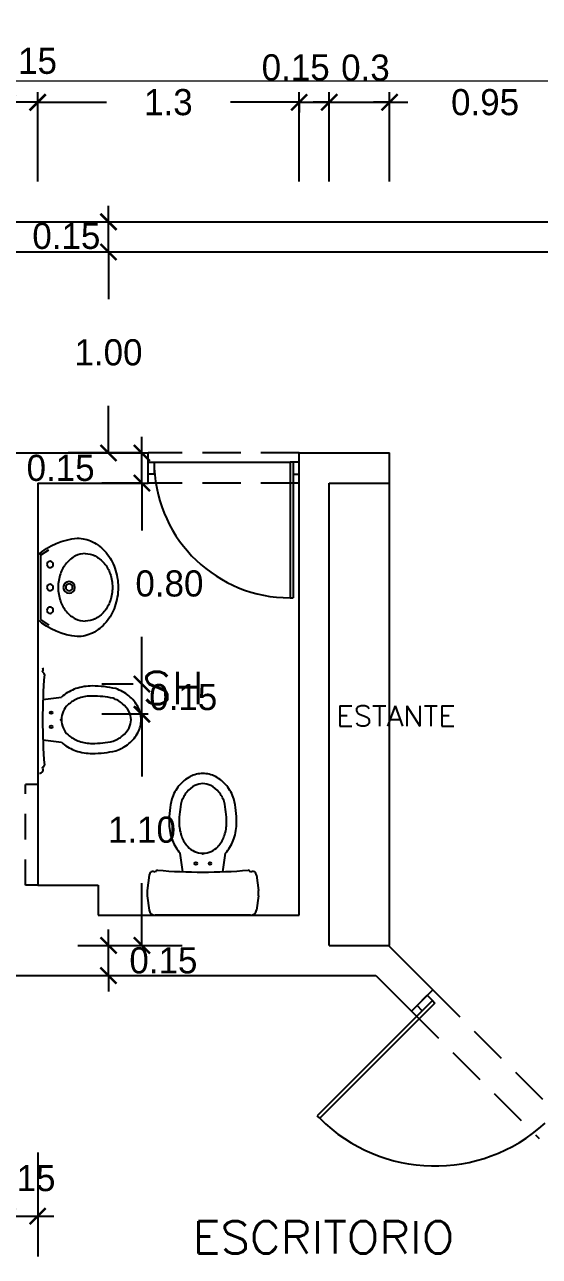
# Model space of a CAD drawing. Header units: millimetres. Extents: x 223 to 336, y 70 to 139.
# Drawn here: x 319.22 to 321.78, y 130.02 to 136.14 of the extents above; entities that cross this region are included whole.
import ezdxf

# ---------------------------------------------------------------- set-up
doc = ezdxf.new("R2010")
doc.units = ezdxf.units.MM
doc.linetypes.add('HIDDEN', pattern=[9.525, 6.35, -3.175])
doc.layers.add('COTAS', color=3, linetype='Continuous', lineweight=9)
for name, color, linetype in [('MUEBLES', 253, 'Continuous'), ('MUROS', 5, 'Continuous'), ('pisos', 8, 'Continuous'), ('PROYECCIONES', 6, 'HIDDEN'), ('PUERTAS', 2, 'Continuous'), ('TEXTOS', 4, 'Continuous')]:
    doc.layers.add(name, color=color, linetype=linetype)
doc.styles.add('ROMANS', font='romans.shx', dxfattribs={"height": 0.05})
doc.dimstyles.new('ISO-25', dxfattribs={"dimtxt": 0.13, "dimasz": 0.08, "dimexe": 0.2, "dimexo": 0.2, "dimgap": 0.2, "dimtad": 0, "dimtih": 1, "dimtoh": 1, "dimdec": 3, "dimdsep": 46, "dimtxsty": 'Standard', "dimblk": 'ARCHTICK', "dimcen": 3, "dimadec": 0, "dimazin": 0, "dimtfac": 1, "dimtdec": 3, "dimtmove": 0, "dimatfit": 3, "dimldrblk": 'ARCHTICK', "dimfxl": 1, "dimarcsym": 0})

# ---------------------------------------------------------------- blocks, each defined once
blk = doc.blocks.new('_ARCHTICK')
at = {"color": 0, "linetype": 'ByBlock', "const_width": 0.15}
blk.add_lwpolyline([(-0.5, -0.5), (0.5, 0.5)], dxfattribs=at)
blk = doc.blocks.new('*D321')
at = {"layer": 'COTAS', "color": 0, "lineweight": -2, "ltscale": 0.05, "transparency": 16777216}
for p, q in [((298.2851, 135.3628), (298.2851, 136.9133)), ((334.345, 135.3628), (334.345, 136.9133)), ((298.2851, 136.8633), (315.8659, 136.8633)), ((334.345, 136.8633), (316.7642, 136.8633))]:
    blk.add_line(p, q, dxfattribs=at)
at = {"layer": 'Defpoints', "color": 0, "ltscale": 0.05, "transparency": 16777216}
for p in [(298.2851, 136.8633), (298.2851, 135.1628), (334.345, 135.1628)]:
    blk.add_point(p, dxfattribs=at)
at = {"layer": 'COTAS', "color": 0, "lineweight": -2, "ltscale": 0.05, "transparency": 16777216, "xscale": 0.08, "yscale": 0.08, "zscale": 0.08, "rotation": 180}
blk.add_blockref('_ARCHTICK', (298.2851, 136.8633), dxfattribs=at)
at = {"layer": 'COTAS', "color": 0, "lineweight": -2, "ltscale": 0.05, "transparency": 16777216, "xscale": 0.08, "yscale": 0.08, "zscale": 0.08}
blk.add_blockref('_ARCHTICK', (334.345, 136.8633), dxfattribs=at)
at = {"layer": 'COTAS', "color": 0, "ltscale": 0.05, "transparency": 16777216, "insert": (316.315, 136.8633), "char_height": 0.13, "attachment_point": 5}
blk.add_mtext('36.06', dxfattribs=at)
blk = doc.blocks.new('*D412')
at = {"layer": 'COTAS', "color": 0, "lineweight": -2, "ltscale": 0.05, "transparency": 16777216}
for p, q in [((319.7989, 132.8628), (319.7989, 132.9428)), ((319.7556, 132.8628), (319.5989, 132.8628)), ((319.7989, 132.7128), (319.7989, 132.8628)), ((319.7989, 132.7128), (319.7989, 132.8628)), ((319.8306, 132.7128), (319.5989, 132.7128)), ((319.7989, 132.7128), (319.7989, 132.6328))]:
    blk.add_line(p, q, dxfattribs=at)
at = {"layer": 'Defpoints', "color": 0, "ltscale": 0.05, "transparency": 16777216}
for p in [(319.7989, 132.8628), (319.9556, 132.8628), (320.0306, 132.7128)]:
    blk.add_point(p, dxfattribs=at)
at = {"layer": 'COTAS', "color": 0, "lineweight": -2, "ltscale": 0.05, "transparency": 16777216, "xscale": 0.08, "yscale": 0.08, "zscale": 0.08}
for p, rotation in [((319.7989, 132.8628), 270), ((319.7989, 132.7128), 90)]:
    blk.add_blockref('_ARCHTICK', p, dxfattribs=dict(at, rotation=rotation))
at = {"layer": 'COTAS', "color": 0, "ltscale": 0.05, "transparency": 16777216, "insert": (320.0045, 132.7976), "char_height": 0.13, "attachment_point": 5}
blk.add_mtext('0.15', dxfattribs=at)
blk = doc.blocks.new('*D407')
at = {"layer": 'COTAS', "color": 0, "lineweight": -2, "ltscale": 0.05, "transparency": 16777216}
for p, q in [((319.7969, 133.8628), (319.5989, 133.8628)), ((319.7989, 133.8628), (319.7989, 133.6278)), ((319.7989, 132.8628), (319.7989, 133.0978)), ((319.7556, 132.8628), (319.5989, 132.8628))]:
    blk.add_line(p, q, dxfattribs=at)
at = {"layer": 'Defpoints', "color": 0, "ltscale": 0.05, "transparency": 16777216}
for p in [(319.7989, 133.8628), (319.9969, 133.8628), (319.9556, 132.8628)]:
    blk.add_point(p, dxfattribs=at)
at = {"layer": 'COTAS', "color": 0, "lineweight": -2, "ltscale": 0.05, "transparency": 16777216, "xscale": 0.08, "yscale": 0.08, "zscale": 0.08}
for p, rotation in [((319.7989, 133.8628), 90), ((319.7989, 132.8628), 270)]:
    blk.add_blockref('_ARCHTICK', p, dxfattribs=dict(at, rotation=rotation))
at = {"layer": 'COTAS', "color": 0, "ltscale": 0.05, "transparency": 16777216, "insert": (319.9357, 133.3628), "char_height": 0.13, "attachment_point": 5}
blk.add_mtext('0.80', dxfattribs=at)
blk = doc.blocks.new('Waters02')
for p, q in [((-0.2369, 0), (0, 0)), ((0, 0), (0.2369, 0)), ((0.2369, 0), (0, 0)), ((-0.2763, -0.0968), (-0.2666, -0.0259)), ((0.2763, -0.0968), (0.2666, -0.0259)), ((-0.2665, -0.1989), (-0.2764, -0.1232)), ((0.2665, -0.1989), (0.2764, -0.1232)), ((-0.0999, -0.2168), (-0.1124, -0.3084)), ((0.1001, -0.2168), (0.1123, -0.3084))]:
    blk.add_line(p, q)
for points in [[(-0.1124, -0.3084, 0.013963), (-0.1187, -0.3158, 0.089637), (-0.1546, -0.3811, 0.081306), (-0.1679, -0.462, 0.056545), (-0.1546, -0.5792, 0.089637), (-0.1187, -0.6444, 0.104644), (-0.0624, -0.69, 0.118458), (0, -0.705, 0.108474)], [(-0.0754, -0.3421, 0.013963), (-0.0799, -0.3474, 0.089637), (-0.1073, -0.397, 0.081306), (-0.1179, -0.462, 0.055176), (-0.1065, -0.5655, 0.085892), (-0.0799, -0.6129, 0.104644), (-0.0397, -0.6455, 0.118458), (0, -0.655, 0.118458)], [(0, -0.705, 0.118458), (0.0624, -0.69, 0.104644), (0.1187, -0.6444, 0.089637), (0.1546, -0.5792, 0.056545), (0.1679, -0.462, 0.081306), (0.1546, -0.3811, 0.089637), (0.1187, -0.3158, 0.014084), (0.1123, -0.3084, 0.108474)], [(0, -0.655, 0.118458), (0.0397, -0.6455, 0.104644), (0.0799, -0.6129, 0.085892), (0.1065, -0.5655, 0.055176), (0.1179, -0.462, 0.081306), (0.1073, -0.397, 0.089637), (0.0799, -0.3474, 0.014084), (0.0753, -0.342, 0.014084)]]:
    blk.add_lwpolyline(points, format="xyb")
for centre in [(-0.0351, -0.2578), (0.0352, -0.2578)]:
    blk.add_circle(centre, 0.00635)
for centre, radius, start, end in [((-0.2369, -0.03), 0.03, 90, 172.23483), ((0.2369, -0.03), 0.03, 7.76517, 90), ((-0.1772, -0.1103), 0.1, 172.23483, 187.43141), ((0.1772, -0.1103), 0.1, 352.56859, 7.76517), ((-0.2368, -0.195), 0.03, 187.43141, 224.95324), ((-0.2492, -0.1825), 0.0348, 255.42526, 291.0227), ((-0.223, -0.2095), 0.0148, 201.68967, 259.56391), ((0.0001, -3.0244), 2.8094, 90.00157, 94.60914), ((0.0001, -3.0244), 2.8094, 85.39307, 90.00157), ((-0.0001, -3.0244), 2.8094, 85.39086, 89.99843), ((0.223, -0.2095), 0.0148, 280.43609, 338.31033), ((0.2492, -0.1825), 0.0348, 248.9773, 284.57474), ((0.2368, -0.195), 0.03, 315.04676, 352.56859), ((0, -0.4116), 0.1025, 42.73136, 137.3026)]:
    blk.add_arc(centre, radius, start, end)
blk.add_point((0, -0.305))
blk = doc.blocks.new('*D406')
at = {"layer": 'COTAS', "color": 0, "lineweight": -2, "ltscale": 0.05, "transparency": 16777216}
for p, q in [((319.8306, 132.7128), (319.5989, 132.7128)), ((319.7989, 132.7128), (319.7989, 132.4028)), ((319.7989, 131.5628), (319.7989, 131.8728)), ((319.4806, 131.5628), (319.9989, 131.5628))]:
    blk.add_line(p, q, dxfattribs=at)
at = {"layer": 'Defpoints', "color": 0, "ltscale": 0.05, "transparency": 16777216}
for p in [(319.7989, 132.7128), (320.0306, 132.7128), (319.2806, 131.5628)]:
    blk.add_point(p, dxfattribs=at)
at = {"layer": 'COTAS', "color": 0, "lineweight": -2, "ltscale": 0.05, "transparency": 16777216, "xscale": 0.08, "yscale": 0.08, "zscale": 0.08}
for p, rotation in [((319.7989, 132.7128), 90), ((319.7989, 131.5628), 270)]:
    blk.add_blockref('_ARCHTICK', p, dxfattribs=dict(at, rotation=rotation))
at = {"layer": 'COTAS', "color": 0, "ltscale": 0.05, "transparency": 16777216, "insert": (319.7989, 132.1378), "char_height": 0.13, "attachment_point": 5}
blk.add_mtext('1.10', dxfattribs=at)
blk = doc.blocks.new('*D405')
at = {"layer": 'COTAS', "color": 0, "lineweight": -2, "ltscale": 0.05, "transparency": 16777216}
for p, q in [((319.6327, 131.5628), (319.6327, 131.6428)), ((319.4806, 131.5628), (319.8327, 131.5628)), ((319.6327, 131.4128), (319.6327, 131.5628)), ((319.6327, 131.4128), (319.6327, 131.5628)), ((319.4806, 131.4128), (319.8327, 131.4128)), ((319.6327, 131.4128), (319.6327, 131.3328))]:
    blk.add_line(p, q, dxfattribs=at)
at = {"layer": 'Defpoints', "color": 0, "ltscale": 0.05, "transparency": 16777216}
for p in [(319.2806, 131.5628), (319.6327, 131.5628), (319.2806, 131.4128)]:
    blk.add_point(p, dxfattribs=at)
at = {"layer": 'COTAS', "color": 0, "lineweight": -2, "ltscale": 0.05, "transparency": 16777216, "xscale": 0.08, "yscale": 0.08, "zscale": 0.08}
for p, rotation in [((319.6327, 131.5628), 270), ((319.6327, 131.4128), 90)]:
    blk.add_blockref('_ARCHTICK', p, dxfattribs=dict(at, rotation=rotation))
at = {"layer": 'COTAS', "color": 0, "ltscale": 0.05, "transparency": 16777216, "insert": (319.9057, 131.4878), "char_height": 0.13, "attachment_point": 5}
blk.add_mtext('0.15', dxfattribs=at)
blk = doc.blocks.new('*D451')
at = {"layer": 'COTAS', "color": 0, "lineweight": -2, "ltscale": 0.05, "transparency": 16777216}
for p, q in [((319.2806, 130.5321), (319.2806, 130.0158)), ((319.1306, 130.5128), (319.1306, 130.0158)), ((319.1306, 130.2158), (319.0506, 130.2158)), ((319.1306, 130.2158), (319.2806, 130.2158)), ((319.2806, 130.2158), (319.3606, 130.2158))]:
    blk.add_line(p, q, dxfattribs=at)
at = {"layer": 'Defpoints', "color": 0, "ltscale": 0.05, "transparency": 16777216}
for p in [(319.1306, 130.7128), (319.2806, 130.7321), (319.2806, 130.2158)]:
    blk.add_point(p, dxfattribs=at)
at = {"layer": 'COTAS', "color": 0, "lineweight": -2, "ltscale": 0.05, "transparency": 16777216, "xscale": 0.08, "yscale": 0.08, "zscale": 0.08}
blk.add_blockref('_ARCHTICK', (319.1306, 130.2158), dxfattribs=at)
at = {"layer": 'COTAS', "color": 0, "lineweight": -2, "ltscale": 0.05, "transparency": 16777216, "xscale": 0.08, "yscale": 0.08, "zscale": 0.08, "rotation": 180}
blk.add_blockref('_ARCHTICK', (319.2806, 130.2158), dxfattribs=at)
at = {"layer": 'COTAS', "color": 0, "ltscale": 0.05, "transparency": 16777216, "insert": (319.1997, 130.4044), "char_height": 0.13, "attachment_point": 5}
blk.add_mtext('0.15', dxfattribs=at)
blk = doc.blocks.new('*D436')
at = {"layer": 'COTAS', "color": 0, "lineweight": -2, "ltscale": 0.05, "transparency": 16777216}
for p, q in [((319.2806, 135.7074), (319.2806, 135.8074)), ((319.2806, 135.7574), (319.6223, 135.7574)), ((320.5806, 135.7574), (320.239, 135.7574)), ((320.5806, 135.7574), (320.5806, 135.7074))]:
    blk.add_line(p, q, dxfattribs=at)
at = {"layer": 'Defpoints', "color": 0, "ltscale": 0.05, "transparency": 16777216}
for p in [(320.5806, 135.9574), (320.5806, 135.7574), (319.2806, 135.5074)]:
    blk.add_point(p, dxfattribs=at)
at = {"layer": 'COTAS', "color": 0, "lineweight": -2, "ltscale": 0.05, "transparency": 16777216, "xscale": 0.08, "yscale": 0.08, "zscale": 0.08, "rotation": 180}
blk.add_blockref('_ARCHTICK', (319.2806, 135.7574), dxfattribs=at)
at = {"layer": 'COTAS', "color": 0, "lineweight": -2, "ltscale": 0.05, "transparency": 16777216, "xscale": 0.08, "yscale": 0.08, "zscale": 0.08}
blk.add_blockref('_ARCHTICK', (320.5806, 135.7574), dxfattribs=at)
at = {"layer": 'COTAS', "color": 0, "ltscale": 0.05, "transparency": 16777216, "insert": (319.9306, 135.7574), "char_height": 0.13, "attachment_point": 5}
blk.add_mtext('1.3', dxfattribs=at)
blk = doc.blocks.new('*D411')
at = {"layer": 'COTAS', "color": 0, "lineweight": -2, "ltscale": 0.05, "transparency": 16777216}
for p, q in [((319.1306, 135.3627), (319.1306, 135.8074)), ((319.2806, 135.3627), (319.2806, 135.8074)), ((319.1306, 135.7574), (319.0506, 135.7574)), ((319.2806, 135.7574), (319.1306, 135.7574)), ((319.2806, 135.7574), (319.3606, 135.7574))]:
    blk.add_line(p, q, dxfattribs=at)
at = {"layer": 'Defpoints', "color": 0, "ltscale": 0.05, "transparency": 16777216}
for p in [(319.1306, 135.7574), (319.1306, 135.1627), (319.2806, 135.1627)]:
    blk.add_point(p, dxfattribs=at)
at = {"layer": 'COTAS', "color": 0, "lineweight": -2, "ltscale": 0.05, "transparency": 16777216, "xscale": 0.08, "yscale": 0.08, "zscale": 0.08}
blk.add_blockref('_ARCHTICK', (319.1306, 135.7574), dxfattribs=at)
at = {"layer": 'COTAS', "color": 0, "lineweight": -2, "ltscale": 0.05, "transparency": 16777216, "xscale": 0.08, "yscale": 0.08, "zscale": 0.08, "rotation": 180}
blk.add_blockref('_ARCHTICK', (319.2806, 135.7574), dxfattribs=at)
at = {"layer": 'COTAS', "color": 0, "ltscale": 0.05, "transparency": 16777216, "insert": (319.2073, 135.963), "char_height": 0.13, "attachment_point": 5}
blk.add_mtext('0.15', dxfattribs=at)
blk = doc.blocks.new('Lavats14')
for p, q in [((-0.16, 0), (0.16, 0)), ((-0.16, -0.014), (-0.1871, -0.0546)), ((-0.16, -0.014), (0.16, -0.014)), ((0.16, -0.014), (0.1871, -0.0546))]:
    blk.add_line(p, q)
for points in [[(-0.1679, -0.2366, -0.115976), (-0.1565, -0.1883, -0.104098), (-0.1206, -0.1429, -0.090776), (-0.0674, -0.113, -0.083177), (0, -0.1017, -0.083177), (0.0674, -0.113, -0.090776), (0.1206, -0.1429, -0.104098), (0.1565, -0.1883, -0.115976), (0.1679, -0.2366, -0.115976)], [(-0.245, -0.1961, 0.115976), (-0.2271, -0.2721, 0.104098), (-0.1732, -0.3402, 0.090776), (-0.0957, -0.3839, 0.083177), (0, -0.4, 0.083177), (0.0957, -0.3839, 0.090776), (0.1732, -0.3402, 0.104098), (0.2271, -0.2721, 0.115976), (0.245, -0.1961, 0.115976)], [(-0.1679, -0.2366, 0.115976), (-0.1565, -0.285, 0.104098), (-0.1206, -0.3304, 0.090776), (-0.0674, -0.3603, 0.083177), (0, -0.3716, 0.083177), (0.0674, -0.3603, 0.090776), (0.1206, -0.3304, 0.104098), (0.1565, -0.285, 0.115976), (0.1679, -0.2366, 0.115976)]]:
    blk.add_lwpolyline(points, format="xyb")
for centre, radius in [((-0.1144, -0.0613), 0.016), ((0, -0.0613), 0.016), ((0.1138, -0.0613), 0.016), ((0, -0.1564), 0.029), ((0, -0.1564), 0.0172)]:
    blk.add_circle(centre, radius)
for centre, start, end in [((0.0997, -0.229), 138.58883, 174.53727), ((-0.0997, -0.229), 5.46273, 41.41117)]:
    blk.add_arc(centre, 0.3463, start, end)
blk = doc.blocks.new('*D410')
at = {"layer": 'COTAS', "color": 0, "lineweight": -2, "ltscale": 0.05, "transparency": 16777216}
for p, q in [((319.6327, 135.1628), (319.6327, 135.2428)), ((319.595, 135.1628), (319.8327, 135.1628)), ((319.6327, 135.0128), (319.6327, 135.1628)), ((319.6327, 135.0128), (319.6327, 135.1628)), ((319.595, 135.0128), (319.8327, 135.0128)), ((319.6327, 135.0128), (319.6327, 134.9328))]:
    blk.add_line(p, q, dxfattribs=at)
at = {"layer": 'Defpoints', "color": 0, "ltscale": 0.05, "transparency": 16777216}
for p in [(319.395, 135.1628), (319.6327, 135.1628), (319.395, 135.0128)]:
    blk.add_point(p, dxfattribs=at)
at = {"layer": 'COTAS', "color": 0, "lineweight": -2, "ltscale": 0.05, "transparency": 16777216, "xscale": 0.08, "yscale": 0.08, "zscale": 0.08}
for p, rotation in [((319.6327, 135.1628), 270), ((319.6327, 135.0128), 90)]:
    blk.add_blockref('_ARCHTICK', p, dxfattribs=dict(at, rotation=rotation))
at = {"layer": 'COTAS', "color": 0, "ltscale": 0.05, "transparency": 16777216, "insert": (319.4231, 135.092), "char_height": 0.13, "attachment_point": 5}
blk.add_mtext('0.15', dxfattribs=at)
blk = doc.blocks.new('*D409')
at = {"layer": 'COTAS', "color": 0, "lineweight": -2, "ltscale": 0.05, "transparency": 16777216}
for p, q in [((319.595, 135.0128), (319.8327, 135.0128)), ((319.6327, 135.0128), (319.6327, 134.7778)), ((319.6327, 134.0128), (319.6327, 134.2478)), ((319.6306, 134.0128), (319.4327, 134.0128))]:
    blk.add_line(p, q, dxfattribs=at)
at = {"layer": 'Defpoints', "color": 0, "ltscale": 0.05, "transparency": 16777216}
for p in [(319.395, 135.0128), (319.6327, 135.0128), (319.8306, 134.0128)]:
    blk.add_point(p, dxfattribs=at)
at = {"layer": 'COTAS', "color": 0, "lineweight": -2, "ltscale": 0.05, "transparency": 16777216, "xscale": 0.08, "yscale": 0.08, "zscale": 0.08}
for p, rotation in [((319.6327, 135.0128), 90), ((319.6327, 134.0128), 270)]:
    blk.add_blockref('_ARCHTICK', p, dxfattribs=dict(at, rotation=rotation))
at = {"layer": 'COTAS', "color": 0, "ltscale": 0.05, "transparency": 16777216, "insert": (319.6327, 134.5128), "char_height": 0.13, "attachment_point": 5}
blk.add_mtext('1.00', dxfattribs=at)
blk = doc.blocks.new('*D408')
at = {"layer": 'COTAS', "color": 0, "lineweight": -2, "ltscale": 0.05, "transparency": 16777216}
for p, q in [((319.7989, 134.0128), (319.7989, 134.0928)), ((319.7969, 134.0128), (319.5989, 134.0128)), ((319.7989, 133.8628), (319.7989, 134.0128)), ((319.7989, 133.8628), (319.7989, 134.0128)), ((319.7551, 133.8628), (319.5989, 133.8628)), ((319.7989, 133.8628), (319.7989, 133.7828))]:
    blk.add_line(p, q, dxfattribs=at)
at = {"layer": 'Defpoints', "color": 0, "ltscale": 0.05, "transparency": 16777216}
for p in [(319.7989, 134.0128), (319.9969, 134.0128), (319.9551, 133.8628)]:
    blk.add_point(p, dxfattribs=at)
at = {"layer": 'COTAS', "color": 0, "lineweight": -2, "ltscale": 0.05, "transparency": 16777216, "xscale": 0.08, "yscale": 0.08, "zscale": 0.08}
for p, rotation in [((319.7989, 134.0128), 270), ((319.7989, 133.8628), 90)]:
    blk.add_blockref('_ARCHTICK', p, dxfattribs=dict(at, rotation=rotation))
at = {"layer": 'COTAS', "color": 0, "ltscale": 0.05, "transparency": 16777216, "insert": (319.3945, 133.9378), "char_height": 0.13, "attachment_point": 5}
blk.add_mtext('0.15', dxfattribs=at)
blk = doc.blocks.new('*D439')
at = {"layer": 'COTAS', "color": 0, "lineweight": -2, "ltscale": 0.05, "transparency": 16777216}
for p, q in [((320.7306, 135.3627), (320.7306, 135.8074)), ((321.0306, 135.3627), (321.0306, 135.8074)), ((320.7306, 135.7574), (320.6506, 135.7574)), ((320.7306, 135.7574), (321.0306, 135.7574)), ((321.0306, 135.7574), (321.1106, 135.7574))]:
    blk.add_line(p, q, dxfattribs=at)
at = {"layer": 'Defpoints', "color": 0, "ltscale": 0.05, "transparency": 16777216}
for p in [(321.0306, 135.7574), (320.7306, 135.1627), (321.0306, 135.1627)]:
    blk.add_point(p, dxfattribs=at)
at = {"layer": 'COTAS', "color": 0, "lineweight": -2, "ltscale": 0.05, "transparency": 16777216, "xscale": 0.08, "yscale": 0.08, "zscale": 0.08}
blk.add_blockref('_ARCHTICK', (320.7306, 135.7574), dxfattribs=at)
at = {"layer": 'COTAS', "color": 0, "lineweight": -2, "ltscale": 0.05, "transparency": 16777216, "xscale": 0.08, "yscale": 0.08, "zscale": 0.08, "rotation": 180}
blk.add_blockref('_ARCHTICK', (321.0306, 135.7574), dxfattribs=at)
at = {"layer": 'COTAS', "color": 0, "ltscale": 0.05, "transparency": 16777216, "insert": (320.9107, 135.9292), "char_height": 0.13, "attachment_point": 5}
blk.add_mtext('0.3', dxfattribs=at)
blk = doc.blocks.new('*D438')
at = {"layer": 'COTAS', "color": 0, "lineweight": -2, "ltscale": 0.05, "transparency": 16777216}
for p, q in [((320.5806, 135.3627), (320.5806, 135.8074)), ((320.7306, 135.3627), (320.7306, 135.8074)), ((320.5806, 135.7574), (320.5006, 135.7574)), ((320.5806, 135.7574), (320.7306, 135.7574)), ((320.7306, 135.7574), (320.8106, 135.7574))]:
    blk.add_line(p, q, dxfattribs=at)
at = {"layer": 'Defpoints', "color": 0, "ltscale": 0.05, "transparency": 16777216}
for p in [(320.7306, 135.7574), (320.5806, 135.1627), (320.7306, 135.1627)]:
    blk.add_point(p, dxfattribs=at)
at = {"layer": 'COTAS', "color": 0, "lineweight": -2, "ltscale": 0.05, "transparency": 16777216, "xscale": 0.08, "yscale": 0.08, "zscale": 0.08}
blk.add_blockref('_ARCHTICK', (320.5806, 135.7574), dxfattribs=at)
at = {"layer": 'COTAS', "color": 0, "lineweight": -2, "ltscale": 0.05, "transparency": 16777216, "xscale": 0.08, "yscale": 0.08, "zscale": 0.08, "rotation": 180}
blk.add_blockref('_ARCHTICK', (320.7306, 135.7574), dxfattribs=at)
at = {"layer": 'COTAS', "color": 0, "ltscale": 0.05, "transparency": 16777216, "insert": (320.5637, 135.9304), "char_height": 0.13, "attachment_point": 5}
blk.add_mtext('0.15', dxfattribs=at)
blk = doc.blocks.new('*D440')
at = {"layer": 'COTAS', "color": 0, "lineweight": -2, "ltscale": 0.05, "transparency": 16777216}
for p, q in [((321.0306, 135.5723), (321.0306, 135.8074)), ((321.9806, 135.3627), (321.9806, 135.8074)), ((321.0306, 135.7574), (320.9506, 135.7574)), ((321.0306, 135.7574), (321.1215, 135.7574)), ((321.9806, 135.7574), (321.8898, 135.7574)), ((321.9806, 135.7574), (322.0606, 135.7574))]:
    blk.add_line(p, q, dxfattribs=at)
at = {"layer": 'Defpoints', "color": 0, "ltscale": 0.05, "transparency": 16777216}
for p in [(321.9806, 135.7574), (321.0306, 135.3723), (321.9806, 135.1627)]:
    blk.add_point(p, dxfattribs=at)
at = {"layer": 'COTAS', "color": 0, "lineweight": -2, "ltscale": 0.05, "transparency": 16777216, "xscale": 0.08, "yscale": 0.08, "zscale": 0.08}
blk.add_blockref('_ARCHTICK', (321.0306, 135.7574), dxfattribs=at)
at = {"layer": 'COTAS', "color": 0, "lineweight": -2, "ltscale": 0.05, "transparency": 16777216, "xscale": 0.08, "yscale": 0.08, "zscale": 0.08, "rotation": 180}
blk.add_blockref('_ARCHTICK', (321.9806, 135.7574), dxfattribs=at)
at = {"layer": 'COTAS', "color": 0, "ltscale": 0.05, "transparency": 16777216, "insert": (321.5056, 135.7574), "char_height": 0.13, "attachment_point": 5}
blk.add_mtext('0.95', dxfattribs=at)
blk = doc.blocks.new('A$C235B6341')
for p, q in [((0.1666, 0.4882), (0.1541, 0.3966)), ((0.3666, 0.4882), (0.3788, 0.3966))]:
    blk.add_line(p, q)
for points in [[(0.1541, 0.3966, 0.013963), (0.1478, 0.3892, 0.089637), (0.1119, 0.3239, 0.081306), (0.0986, 0.243, 0.056545), (0.1119, 0.1258, 0.089637), (0.1478, 0.0606, 0.104644), (0.2041, 0.015, 0.118458), (0.2665, 0, 0.108474)], [(0.2665, 0, 0.118458), (0.3289, 0.015, 0.104644), (0.3852, 0.0606, 0.089637), (0.4211, 0.1258, 0.056545), (0.4344, 0.243, 0.081306), (0.4211, 0.3239, 0.089637), (0.3852, 0.3892, 0.014084), (0.3788, 0.3966, 0.108474)], [(0.1911, 0.3629, 0.013963), (0.1866, 0.3576, 0.089637), (0.1592, 0.308, 0.081306), (0.1486, 0.243, 0.055176), (0.16, 0.1395, 0.085892), (0.1866, 0.0921, 0.104644), (0.2268, 0.0595, 0.118458), (0.2665, 0.05, 0.118458)], [(0.2665, 0.05, 0.118458), (0.3062, 0.0595, 0.104644), (0.3464, 0.0921, 0.085892), (0.373, 0.1395, 0.055176), (0.3844, 0.243, 0.081306), (0.3738, 0.308, 0.089637), (0.3464, 0.3576, 0.014084), (0.3418, 0.363, 0.014084)]]:
    blk.add_lwpolyline(points, format="xyb")
for centre in [(0.2314, 0.4472), (0.3017, 0.4472)]:
    blk.add_circle(centre, 0.00635)
for centre, radius, start, end in [((0.0297, 0.51), 0.03, 187.43141, 224.95324), ((0.0173, 0.5225), 0.0348, 255.42526, 291.0227), ((0.0435, 0.4955), 0.0148, 201.68967, 259.56391), ((0.2666, -2.3194), 2.8094, 90.00157, 94.60914), ((0.2666, -2.3194), 2.8094, 85.39307, 90.00157), ((0.2664, -2.3194), 2.8094, 85.39086, 89.99843), ((0.4895, 0.4955), 0.0148, 280.43609, 338.31033), ((0.5157, 0.5225), 0.0348, 248.9773, 284.57474), ((0.2665, 0.2934), 0.1025, 42.73136, 137.3026)]:
    blk.add_arc(centre, radius, start, end)
blk.add_point((0.2665, 0.4))

msp = doc.modelspace()

# ---------------------------------------------------------------- linework, layer by layer
at = {"layer": 'COTAS', "color": 6, "ltscale": 0.05}
msp.add_line((297.76298, 135.86427), (336.0435, 135.86427), dxfattribs=at)
at = {"layer": 'MUROS'}
for p, q in [((305.24661, 135.16234), (325.98064, 135.16281)), ((314.61814, 135.01281), (321.98064, 135.01281)), ((314.93064, 134.01281), (319.83064, 134.01281)), ((319.13064, 134.01281), (319.83064, 134.01281)), ((320.58064, 134.01281), (321.03064, 134.01281)), ((319.28064, 133.86281), (319.83064, 133.86281)), ((320.73064, 133.86281), (321.03064, 133.86281)), ((319.28064, 131.86281), (319.58064, 131.86281)), ((319.58064, 131.71281), (320.58064, 131.71281)), ((320.73064, 131.56281), (321.025, 131.56281)), ((318.43064, 131.41281), (320.96287, 131.41281))]:
    msp.add_line(p, q, dxfattribs=at)
at = {"layer": 'MUROS', "ltscale": 0.05}
for p, q in [((319.83064, 133.86281), (319.83064, 134.01281)), ((320.58064, 133.86281), (320.58064, 134.01281)), ((321.03064, 133.87001), (321.03064, 134.01281)), ((319.28064, 133.86281), (319.28064, 131.86281)), ((320.58064, 131.71281), (320.58064, 133.86281)), ((320.73064, 131.56281), (320.73064, 133.86281)), ((319.58064, 131.86281), (319.58064, 131.71281)), ((321.025, 131.56281), (321.24571, 131.3421)), ((320.96287, 131.41281), (321.13965, 131.23603)), ((321.24571, 131.3421), (321.13965, 131.23603))]:
    msp.add_line(p, q, dxfattribs=at)
at = {"layer": 'pisos', "ltscale": 0.05}
for p, q in [((319.86064, 133.96781), (320.53564, 133.96781)), ((321.03064, 131.56281), (321.03064, 133.87001))]:
    msp.add_line(p, q, dxfattribs=at)
at = {"layer": 'PROYECCIONES', "ltscale": 0.03}
for p, q in [((320.58064, 134.01281), (319.83064, 134.01281)), ((320.58064, 133.86281), (319.83064, 133.86281)), ((321.24571, 131.3421), (321.88114, 130.70836)), ((321.13965, 131.23603), (321.77507, 130.60229))]:
    msp.add_line(p, q, dxfattribs=at)
at = {"layer": 'PROYECCIONES', "ltscale": 0.02}
for p, q in [((319.22064, 131.86281), (319.22064, 132.36281)), ((319.28064, 132.36281), (319.22064, 132.36281)), ((319.28064, 131.86281), (319.22064, 131.86281))]:
    msp.add_line(p, q, dxfattribs=at)
at = {"layer": 'PUERTAS', "color": 1}
for p, q in [((320.53564, 133.96781), (320.53564, 133.29214)), ((320.55064, 133.96781), (320.53564, 133.96781)), ((320.55064, 133.96781), (320.55064, 133.29214)), ((320.53564, 133.29214), (320.55064, 133.29214)), ((321.24359, 131.28906), (320.67027, 130.71574)), ((321.25632, 131.27634), (320.683, 130.70301)), ((321.24359, 131.28906), (321.25632, 131.27634)), ((320.683, 130.70301), (320.67027, 130.71574))]:
    msp.add_line(p, q, dxfattribs=at)
for points in [[(319.83064, 133.96781), (319.86064, 133.96781), (319.86064, 133.90781), (319.83064, 133.90781)], [(320.58064, 133.96781), (320.55064, 133.96781), (320.55064, 133.90781), (320.58064, 133.90781)], [(321.21814, 131.31452), (321.24359, 131.28906), (321.19268, 131.23815), (321.16722, 131.26361)]]:
    msp.add_lwpolyline(points, close=True, dxfattribs=at)
at = {"layer": 'PUERTAS'}
for centre, radius, start, end in [((320.53564, 133.96781), 0.67567, 182.544804, 270), ((321.25632, 131.27634), 0.8108, 225, 312.455196)]:
    msp.add_arc(centre, radius, start, end, dxfattribs=at)

# ---------------------------------------------------------------- block references
at = {"layer": 'MUEBLES', "ltscale": 0.05, "xscale": -1, "rotation": 90}
msp.add_blockref('Lavats14', (319.28064, 133.34401), dxfattribs=at)
at = {"layer": 'MUEBLES', "ltscale": 0.05, "rotation": 180}
msp.add_blockref('Waters02', (320.10197, 131.71281), dxfattribs=at)
at = {"layer": 'TEXTOS', "ltscale": 0.05, "rotation": 90}
msp.add_blockref('A$C235B6341', (319.7949, 132.41914), dxfattribs=at)

# ---------------------------------------------------------------- texts
at = {"layer": 'TEXTOS', "style": 'ROMANS', "width": 1.065916}
for s, height, p in [('SH', 0.16, (319.80028, 132.76369)), ('ESTANTE', 0.1, (320.76526, 132.65399)), ('ESCRITORIO', 0.16, (320.05099, 130.03072))]:
    msp.add_text(s, height=height, dxfattribs=at).set_placement(p)

# ---------------------------------------------------------------- dimensions: what is measured, and where the dimension line sits
at = {"layer": 'COTAS', "ltscale": 0.05}
for base, p1, p2, picture, middle in [((298.28506, 136.8633), (334.345, 135.16281), (298.28506, 135.16281), '*D321', (316.31503, 136.8633)), ((320.58064, 135.75736), (319.28064, 135.50735), (320.58064, 135.95736), '*D436', (319.93064, 135.75736)), ((321.98064, 135.75736), (321.03064, 135.37228), (321.98064, 135.16272), '*D440', (321.50564, 135.75736))]:
    dim = msp.add_linear_dim(base=base, p1=p1, p2=p2, dimstyle='ISO-25', override={"dimscale": 1, "dimexe": 0.05, "dimtmove": 1}, dxfattribs=at)
    dim.commit()
    dim.dimension.update_dxf_attribs({"geometry": picture, "text_midpoint": middle})
for base, p1, p2, override, picture, middle in [((319.13062, 135.75736), (319.28062, 135.16266), (319.13062, 135.16265), {"dimscale": 1, "dimexe": 0.05, "dimtmove": 1}, '*D411', (319.20728, 135.963)), ((320.73064, 135.75736), (320.58064, 135.16269), (320.73064, 135.16269), {"dimscale": 1, "dimexe": 0.05, "dimexo": 0.2, "dimtmove": 1}, '*D438', (320.56367, 135.93037)), ((321.03062, 135.75736), (320.73064, 135.16269), (321.03062, 135.1627), {"dimscale": 1, "dimexe": 0.05, "dimtmove": 1}, '*D439', (320.91071, 135.92916)), ((319.28064, 130.21582), (319.13064, 130.71281), (319.28064, 130.73212), {"dimscale": 1, "dimtmove": 1}, '*D451', (319.19971, 130.40438))]:
    dim = msp.add_linear_dim(base=base, p1=p1, p2=p2, dimstyle='ISO-25', override=override, dxfattribs=at)
    dim.commit()
    dim.dimension.update_dxf_attribs({"geometry": picture, "text_midpoint": middle, "dimtype": 160})
for base, p1, p2, picture, middle in [((319.63271, 135.16281), (319.395, 135.01281), (319.395, 135.16281), '*D410', (319.42309, 135.09199)), ((319.79894, 134.01281), (319.95511, 133.86281), (319.99687, 134.01281), '*D408', (319.39453, 133.93781)), ((319.79894, 132.86281), (320.03064, 132.71281), (319.95564, 132.86281), '*D412', (320.00449, 132.79764)), ((319.63271, 131.56281), (319.28064, 131.41281), (319.28064, 131.56281), '*D405', (319.90568, 131.48781))]:
    dim = msp.add_linear_dim(base=base, p1=p1, p2=p2, angle=90, dimstyle='ISO-25', override={"dimscale": 1, "dimtmove": 1}, dxfattribs=at)
    dim.commit()
    dim.dimension.update_dxf_attribs({"geometry": picture, "text_midpoint": middle, "dimtype": 160})
for base, p1, p2, text, picture, middle in [((319.63271, 135.01281), (319.83064, 134.01281), (319.395, 135.01281), '1.00', '*D409', (319.63271, 134.51281)), ((319.79894, 132.71281), (319.28064, 131.56281), (320.03064, 132.71281), '1.10', '*D406', (319.79894, 132.13781))]:
    dim = msp.add_linear_dim(base=base, p1=p1, p2=p2, angle=90, text=text, dimstyle='ISO-25', override={"dimscale": 1, "dimtmove": 1}, dxfattribs=at)
    dim.commit()
    dim.dimension.update_dxf_attribs({"geometry": picture, "text_midpoint": middle})
dim = msp.add_linear_dim(base=(319.79894, 133.86281), p1=(319.95564, 132.86281), p2=(319.99687, 133.86281), angle=90, text='0.80', dimstyle='ISO-25', override={"dimscale": 1, "dimtmove": 1}, dxfattribs=at)
dim.commit()
dim.dimension.update_dxf_attribs({"geometry": '*D407', "text_midpoint": (319.93569, 133.36281), "dimtype": 160})

doc.saveas('drawing.dxf')
